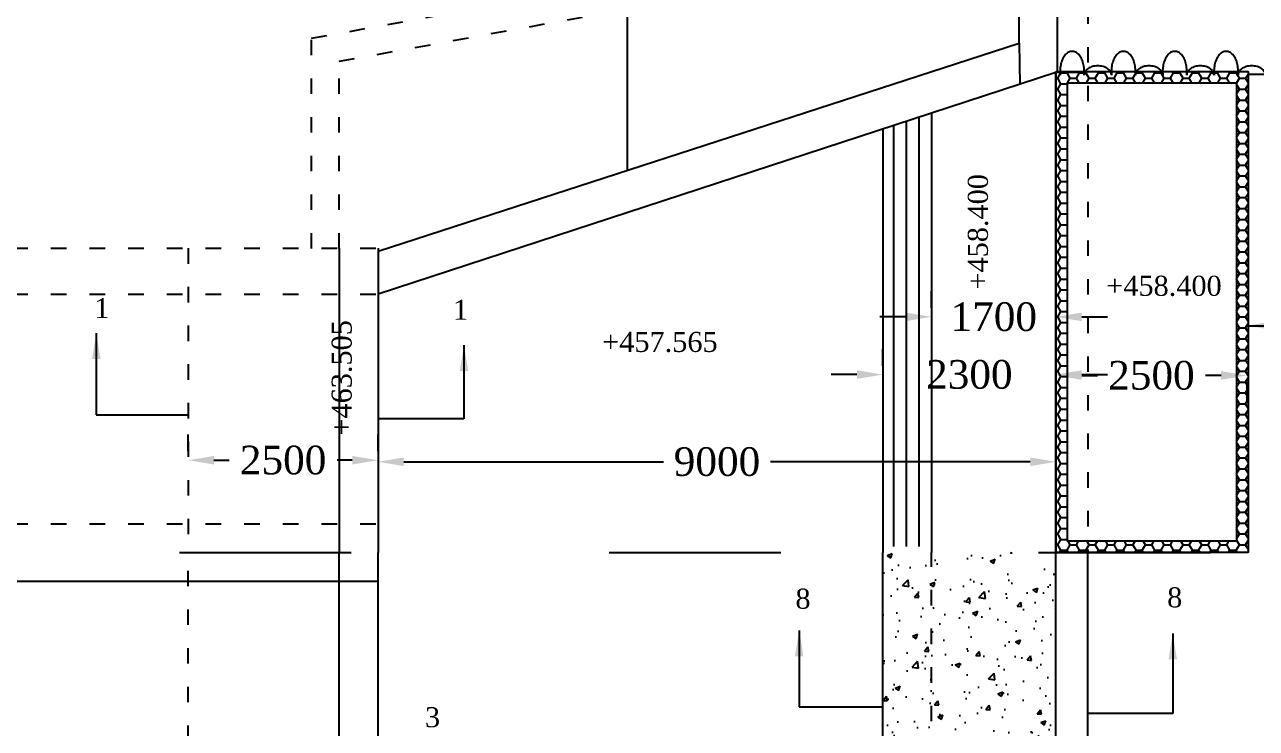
# Model space of a CAD drawing. Header units: inches. Extents: x 221.5 to 296.9, y 45.8 to 97.5.
# Drawn here: x 266.83 to 275.43, y 62.52 to 67.44 of the extents above; entities that cross this region are included whole.
import ezdxf

# ---------------------------------------------------------------- set-up
doc = ezdxf.new("R2010")
doc.units = ezdxf.units.IN
doc.header["$MEASUREMENT"] = 0
doc.linetypes.add('ACAD_ISO03W100', pattern=[30, 12, -18])
doc.layers.add('DIMENSION', color=7, linetype='Continuous')
doc.layers.add('DRAWING', color=7, linetype='Continuous')
doc.styles.get("Standard").update_dxf_attribs({"font": 'TIMES_1.TTF', "height": 0.14})
doc.dimstyles.get("Standard").update_dxf_attribs({"dimtxt": 0.2, "dimasz": 0.18, "dimexe": 0.18, "dimexo": 0.0625, "dimgap": 0.09, "dimtad": 0, "dimtih": 1, "dimtoh": 1, "dimdec": 4, "dimzin": 0, "dimdsep": 46, "dimtxsty": 'Standard', "dimcen": 0.09, "dimadec": 0, "dimazin": 0, "dimtfac": 1, "dimtdec": 4, "dimtofl": 0, "dimtmove": 0, "dimatfit": 3, "dimfxl": 0, "dimtolj": 1, "dimtzin": 0, "dimarcsym": 0})
picture_1 = doc.add_image_def('image1.jpg', size_in_pixel=(7220, 4937))

# ---------------------------------------------------------------- blocks, each defined once
blk = doc.blocks.new('*D74')
at = {"layer": 'Defpoints', "color": 0, "transparency": 16777216}
for p in [(267.9698, 64.3951), (269.2955, 64.3951), (269.2955, 64.3951)]:
    blk.add_point(p, dxfattribs=at)
at = {"layer": 'DIMENSION', "color": 0, "lineweight": -2, "transparency": 16777216}
for p, q in [((267.9698, 64.4576), (267.9698, 64.5751)), ((269.2955, 64.4576), (269.2955, 64.5751)), ((268.1498, 64.3951), (268.2558, 64.3951)), ((269.1155, 64.3951), (269.0095, 64.3951))]:
    blk.add_line(p, q, dxfattribs=at)
at = {"layer": 'DIMENSION', "color": 0, "transparency": 16777216}
for points in [[(268.1498, 64.4251), (268.1498, 64.3651), (267.9698, 64.3951)], [(269.1155, 64.4251), (269.1155, 64.3651), (269.2955, 64.3951)]]:
    blk.add_solid(points, dxfattribs=at)
at = {"layer": 'DIMENSION', "color": 0, "transparency": 16777216, "insert": (268.6327, 64.3951), "char_height": 0.2, "attachment_point": 5}
blk.add_mtext('\\A1;2500', dxfattribs=at)
blk = doc.blocks.new('*D75')
at = {"layer": 'Defpoints', "color": 0, "transparency": 16777216}
for p in [(269.2955, 64.3951), (274.03, 64.3951), (274.03, 64.3841)]:
    blk.add_point(p, dxfattribs=at)
at = {"layer": 'DIMENSION', "color": 0, "lineweight": -2, "transparency": 16777216}
for p, q in [((269.4755, 64.3841), (271.2885, 64.3841)), ((273.85, 64.3841), (272.0369, 64.3841)), ((269.2955, 64.3326), (269.2955, 64.2041)), ((274.03, 64.3326), (274.03, 64.2041))]:
    blk.add_line(p, q, dxfattribs=at)
at = {"layer": 'DIMENSION', "color": 0, "transparency": 16777216}
for points in [[(269.4755, 64.4141), (269.4755, 64.3541), (269.2955, 64.3841)], [(273.85, 64.4141), (273.85, 64.3541), (274.03, 64.3841)]]:
    blk.add_solid(points, dxfattribs=at)
at = {"layer": 'DIMENSION', "color": 0, "transparency": 16777216, "insert": (271.6627, 64.3841), "char_height": 0.2, "attachment_point": 5}
blk.add_mtext('\\A1;9000', dxfattribs=at)
blk = doc.blocks.new('*D76')
at = {"layer": 'Defpoints', "color": 0, "transparency": 16777216}
for p in [(272.8198, 64.9924), (274.03, 64.9933), (274.03, 64.9924)]:
    blk.add_point(p, dxfattribs=at)
at = {"layer": 'DIMENSION', "color": 0, "lineweight": -2, "transparency": 16777216}
for p, q in [((272.8198, 65.0549), (272.8198, 65.1733)), ((274.03, 65.0549), (274.03, 65.1733)), ((272.6398, 64.9933), (272.4598, 64.9933)), ((274.21, 64.9933), (274.39, 64.9933))]:
    blk.add_line(p, q, dxfattribs=at)
at = {"layer": 'DIMENSION', "color": 0, "transparency": 16777216}
for points in [[(272.6398, 65.0233), (272.6398, 64.9633), (272.8198, 64.9933)], [(274.21, 65.0233), (274.21, 64.9633), (274.03, 64.9933)]]:
    blk.add_solid(points, dxfattribs=at)
at = {"layer": 'DIMENSION', "color": 0, "transparency": 16777216, "insert": (273.4249, 64.9933), "char_height": 0.2, "attachment_point": 5}
blk.add_mtext('\\A1;2300', dxfattribs=at)
blk = doc.blocks.new('*D77')
at = {"layer": 'Defpoints', "color": 0, "transparency": 16777216}
for p in [(273.1608, 65.3965), (274.03, 65.3965), (274.03, 65.3965)]:
    blk.add_point(p, dxfattribs=at)
at = {"layer": 'DIMENSION', "color": 0, "lineweight": -2, "transparency": 16777216}
for p, q in [((273.1608, 65.459), (273.1608, 65.5765)), ((274.03, 65.459), (274.03, 65.5765)), ((272.9808, 65.3965), (272.8008, 65.3965)), ((274.21, 65.3965), (274.39, 65.3965))]:
    blk.add_line(p, q, dxfattribs=at)
at = {"layer": 'DIMENSION', "color": 0, "transparency": 16777216}
for points in [[(272.9808, 65.4265), (272.9808, 65.3665), (273.1608, 65.3965)], [(274.21, 65.4265), (274.21, 65.3665), (274.03, 65.3965)]]:
    blk.add_solid(points, dxfattribs=at)
at = {"layer": 'DIMENSION', "color": 0, "transparency": 16777216, "insert": (273.5954, 65.3965), "char_height": 0.2, "attachment_point": 5}
blk.add_mtext('\\A1;1700', dxfattribs=at)
blk = doc.blocks.new('*D78')
at = {"layer": 'Defpoints', "color": 0, "transparency": 16777216}
for p in [(274.03, 64.9924), (275.3631, 65.0019), (275.3631, 64.987)]:
    blk.add_point(p, dxfattribs=at)
at = {"layer": 'DIMENSION', "color": 0, "lineweight": -2, "transparency": 16777216}
for p, q in [((274.21, 64.987), (274.3196, 64.987)), ((275.1831, 64.987), (275.0734, 64.987)), ((274.03, 64.9299), (274.03, 64.807)), ((275.3631, 64.9394), (275.3631, 64.807))]:
    blk.add_line(p, q, dxfattribs=at)
at = {"layer": 'DIMENSION', "color": 0, "transparency": 16777216}
for points in [[(274.21, 65.017), (274.21, 64.957), (274.03, 64.987)], [(275.1831, 65.017), (275.1831, 64.957), (275.3631, 64.987)]]:
    blk.add_solid(points, dxfattribs=at)
at = {"layer": 'DIMENSION', "color": 0, "transparency": 16777216, "insert": (274.6965, 64.987), "char_height": 0.2, "attachment_point": 5}
blk.add_mtext('\\A1;2500', dxfattribs=at)

msp = doc.modelspace()

# ---------------------------------------------------------------- hatches: boundary and pattern name
at = {"layer": 'DRAWING'}
h = msp.add_hatch(dxfattribs=at)
h.set_pattern_fill('AR-CONC', color=256, scale=0.05, style=0)
h.set_pattern_definition([(50, (0, 0), (0.3586301, -0.03137607), [0.0375, -0.4125]), (355, (0, 0), (-0.06937567, 0.37609607), [0.03, -0.33]), (100.4514, (0.0299, -0.0026), (0.2892547, 0.34471977), [0.0318701, -0.35057106]), (46.1842, (0, 0.1), (0.5336205, -0.0827595), [0.05625, -0.61875]), (96.6356, (0.04447, 0.0931), (0.4673314, 0.4870589), [0.0478051, -0.5258565]), (351.1842, (0, 0.1), (0.467331, 0.4870593), [0.045, -0.495]), (21, (0.05, 0.075), (0.29845353, -0.20130945), [0.0375, -0.4125]), (326, (0.05, 0.075), (0.12165767, 0.362575), [0.03, -0.33]), (71.4514, (0.07487, 0.05822), (0.4201113, 0.16126525), [0.0318701, -0.35057106]), (37.5, (0, 0), (0.00607993, 0.166446927), [0, -0.326, 0, -0.335, 0, -0.33125]), (7.5, (0, 0), (0.13153477, 0.19720586), [0, -0.191, 0, -0.3185, 0, -0.12625]), (327.5, (-0.1115, 0), (0.26691122, -0.011277436), [0, -0.125, 0, -0.39, 0, -0.5175]), (317.5, (-0.1615, 0), (0.29159308, 0.0500525), [0, -0.1625, 0, -0.259, 0, -0.3675])])
h.paths.add_polyline_path([(269.29548, 61.64521), (269.29548, 61.62455), (269.02413, 61.62455), (269.02413, 60.31837), (272.96461, 59.60186), (272.96461, 57.51953), (273.7738, 57.51953), (273.7738, 60.19235)])
h.paths.add_polyline_path([(269.29548, 61.94577), (269.29548, 61.64521), (273.7738, 60.19235), (273.77767, 60.4794)])
h.paths.add_polyline_path([(274.03926, 60.39686), (274.02997, 60.39686), (273.77767, 60.4794), (273.7738, 60.19235), (273.7738, 57.51953), (274.03926, 57.51953)])
h.paths.add_polyline_path([(273.16076, 63.7501), (272.81978, 63.7501), (272.81978, 60.79278), (273.16076, 60.68123)])
h.paths.add_polyline_path([(274.02997, 63.7501), (273.16076, 63.7501), (273.16076, 60.68123), (274.02997, 60.39686)])

# ---------------------------------------------------------------- linework, layer by layer
for p, q in [((274.02997, 63.7501), (274.02997, 67.11066)), ((274.02997, 67.11066), (275.3717, 67.11066)), ((274.04195, 67.06284), (274.06382, 67.10073)), ((274.06382, 67.10073), (274.05809, 67.11066)), ((274.06382, 67.10073), (274.10757, 67.10073)), ((274.10757, 67.10073), (274.11331, 67.11066)), ((274.12945, 67.06284), (274.10757, 67.10073)), ((274.1732, 67.06284), (274.19507, 67.10073)), ((274.19507, 67.10073), (274.18934, 67.11066)), ((274.19507, 67.10073), (274.23882, 67.10073)), ((274.23882, 67.10073), (274.24456, 67.11066)), ((274.2607, 67.06284), (274.23882, 67.10073)), ((274.30445, 67.06284), (274.32632, 67.10073)), ((274.32632, 67.10073), (274.32059, 67.11066)), ((274.32632, 67.10073), (274.37007, 67.10073)), ((274.37007, 67.10073), (274.37581, 67.11066)), ((274.39195, 67.06284), (274.37007, 67.10073)), ((274.4357, 67.06284), (274.45757, 67.10073)), ((274.45757, 67.10073), (274.45184, 67.11066)), ((274.45757, 67.10073), (274.50132, 67.10073)), ((274.50132, 67.10073), (274.50706, 67.11066)), ((274.5232, 67.06284), (274.50132, 67.10073)), ((274.56695, 67.06284), (274.58882, 67.10073)), ((274.58882, 67.10073), (274.58309, 67.11066)), ((274.58882, 67.10073), (274.63257, 67.10073)), ((274.63257, 67.10073), (274.63831, 67.11066)), ((274.65445, 67.06284), (274.63257, 67.10073)), ((274.6982, 67.06284), (274.72007, 67.10073)), ((274.72007, 67.10073), (274.71434, 67.11066)), ((274.72007, 67.10073), (274.76382, 67.10073)), ((274.76382, 67.10073), (274.76956, 67.11066)), ((274.7857, 67.06284), (274.76382, 67.10073)), ((274.82945, 67.06284), (274.85132, 67.10073)), ((274.85132, 67.10073), (274.84559, 67.11066)), ((274.85132, 67.10073), (274.89507, 67.10073)), ((274.89507, 67.10073), (274.90081, 67.11066)), ((274.91695, 67.06284), (274.89507, 67.10073)), ((274.9607, 67.06284), (274.98257, 67.10073)), ((274.98257, 67.10073), (274.97684, 67.11066)), ((274.98257, 67.10073), (275.02632, 67.10073)), ((275.02632, 67.10073), (275.03206, 67.11066)), ((275.0482, 67.06284), (275.02632, 67.10073)), ((275.09195, 67.06284), (275.11382, 67.10073)), ((275.11382, 67.10073), (275.10809, 67.11066)), ((275.11382, 67.10073), (275.15757, 67.10073)), ((275.15757, 67.10073), (275.16331, 67.11066)), ((275.17945, 67.06284), (275.15757, 67.10073)), ((275.2232, 67.06284), (275.24507, 67.10073)), ((275.24507, 67.10073), (275.23934, 67.11066)), ((275.24507, 67.10073), (275.28882, 67.10073)), ((275.28882, 67.10073), (275.29456, 67.11066)), ((275.3107, 67.06284), (275.28882, 67.10073)), ((275.35445, 67.06284), (275.3717, 67.09273)), ((275.3717, 67.10873), (275.37059, 67.11066)), ((275.3717, 67.11066), (275.3717, 63.7501)), ((274.02997, 67.06284), (274.04195, 67.06284)), ((274.06382, 67.02495), (274.04195, 67.06284)), ((274.04195, 66.98707), (274.06382, 67.02495)), ((274.06382, 67.02495), (274.10757, 67.02495)), ((274.10757, 67.02495), (274.1102, 67.0295)), ((274.1102, 67.02041), (274.10757, 67.02495)), ((274.11074, 67.03044), (274.12945, 67.06284)), ((274.12945, 67.06284), (274.1732, 67.06284)), ((274.19191, 67.03044), (274.1732, 67.06284)), ((274.24199, 67.03044), (274.2607, 67.06284)), ((274.2607, 67.06284), (274.30445, 67.06284)), ((274.32316, 67.03044), (274.30445, 67.06284)), ((274.37324, 67.03044), (274.39195, 67.06284)), ((274.39195, 67.06284), (274.4357, 67.06284)), ((274.45441, 67.03044), (274.4357, 67.06284)), ((274.50449, 67.03044), (274.5232, 67.06284)), ((274.5232, 67.06284), (274.56695, 67.06284)), ((274.58566, 67.03044), (274.56695, 67.06284)), ((274.63574, 67.03044), (274.65445, 67.06284)), ((274.65445, 67.06284), (274.6982, 67.06284)), ((274.71691, 67.03044), (274.6982, 67.06284)), ((274.76699, 67.03044), (274.7857, 67.06284)), ((274.7857, 67.06284), (274.82945, 67.06284)), ((274.84816, 67.03044), (274.82945, 67.06284)), ((274.89824, 67.03044), (274.91695, 67.06284)), ((274.91695, 67.06284), (274.9607, 67.06284)), ((274.97941, 67.03044), (274.9607, 67.06284)), ((275.02949, 67.03044), (275.0482, 67.06284)), ((275.0482, 67.06284), (275.09195, 67.06284)), ((275.11066, 67.03044), (275.09195, 67.06284)), ((275.16074, 67.03044), (275.17945, 67.06284)), ((275.17945, 67.06284), (275.2232, 67.06284)), ((275.24191, 67.03044), (275.2232, 67.06284)), ((275.29148, 67.02955), (275.3107, 67.06284)), ((275.3107, 66.98706), (275.29148, 67.02035)), ((275.3107, 67.06284), (275.35445, 67.06284)), ((275.3717, 67.03295), (275.35445, 67.06284)), ((275.35445, 66.98707), (275.3717, 67.01695)), ((274.02997, 66.98706), (274.04195, 66.98706)), ((274.06382, 66.94918), (274.04195, 66.98706)), ((274.04195, 66.91129), (274.06382, 66.94918)), ((274.06382, 66.94918), (274.10757, 66.94918)), ((274.10757, 66.94918), (274.1102, 66.95372)), ((274.1102, 66.94463), (274.10757, 66.94918)), ((275.29148, 66.95378), (275.3107, 66.98707)), ((275.3107, 66.91129), (275.29148, 66.94458)), ((275.3107, 66.98706), (275.35445, 66.98706)), ((275.3717, 66.95718), (275.35445, 66.98706)), ((275.35445, 66.91129), (275.3717, 66.94118)), ((274.02997, 66.91129), (274.04195, 66.91129)), ((274.02997, 66.83551), (274.04195, 66.83551)), ((274.06382, 66.8734), (274.04195, 66.91129)), ((274.04195, 66.83551), (274.06382, 66.8734)), ((274.06382, 66.79762), (274.04195, 66.83551)), ((274.06382, 66.8734), (274.10757, 66.8734)), ((274.10757, 66.8734), (274.1102, 66.87794)), ((274.1102, 66.86886), (274.10757, 66.8734)), ((275.29148, 66.878), (275.3107, 66.91129)), ((275.3107, 66.83551), (275.29148, 66.8688)), ((275.29148, 66.80222), (275.3107, 66.83551)), ((275.3107, 66.91129), (275.35445, 66.91129)), ((275.3107, 66.83551), (275.35445, 66.83551)), ((275.3717, 66.8814), (275.35445, 66.91129)), ((275.35445, 66.83551), (275.3717, 66.8654)), ((275.3717, 66.80562), (275.35445, 66.83551)), ((274.02997, 66.75973), (274.04195, 66.75973)), ((274.04195, 66.75973), (274.06382, 66.79762)), ((274.06382, 66.72184), (274.04195, 66.75973)), ((274.06382, 66.79762), (274.10757, 66.79762)), ((274.10757, 66.79762), (274.1102, 66.80216)), ((274.1102, 66.79308), (274.10757, 66.79762)), ((275.3107, 66.75973), (275.29148, 66.79302)), ((275.29148, 66.72645), (275.3107, 66.75973)), ((275.3107, 66.75973), (275.35445, 66.75973)), ((275.35445, 66.75973), (275.3717, 66.78962)), ((275.3717, 66.72984), (275.35445, 66.75973)), ((274.02997, 66.68396), (274.04195, 66.68396)), ((274.04195, 66.68396), (274.06382, 66.72185)), ((274.06382, 66.64607), (274.04195, 66.68396)), ((274.06382, 66.72184), (274.10757, 66.72184)), ((274.10757, 66.72185), (274.1102, 66.72639)), ((274.1102, 66.7173), (274.10757, 66.72184)), ((275.3107, 66.68396), (275.29148, 66.71724)), ((275.29148, 66.65067), (275.3107, 66.68396)), ((275.3107, 66.68396), (275.35445, 66.68396)), ((275.35445, 66.68396), (275.3717, 66.71384)), ((275.3717, 66.65407), (275.35445, 66.68396)), ((274.02997, 66.60818), (274.04195, 66.60818)), ((274.04195, 66.60818), (274.06382, 66.64607)), ((274.06382, 66.57029), (274.04195, 66.60818)), ((274.06382, 66.64607), (274.10757, 66.64607)), ((274.10757, 66.64607), (274.1102, 66.65061)), ((274.1102, 66.64152), (274.10757, 66.64607)), ((275.3107, 66.60818), (275.29148, 66.64147)), ((275.29148, 66.57489), (275.3107, 66.60818)), ((275.3107, 66.60818), (275.35445, 66.60818)), ((275.35445, 66.60818), (275.3717, 66.63807)), ((275.3717, 66.57829), (275.35445, 66.60818)), ((274.02997, 66.5324), (274.04195, 66.5324)), ((274.04195, 66.5324), (274.06382, 66.57029)), ((274.06382, 66.49451), (274.04195, 66.5324)), ((274.04195, 66.45662), (274.06382, 66.49451)), ((274.06382, 66.57029), (274.10757, 66.57029)), ((274.06382, 66.49451), (274.10757, 66.49451)), ((274.10757, 66.57029), (274.1102, 66.57483)), ((274.1102, 66.56575), (274.10757, 66.57029)), ((274.10757, 66.49451), (274.1102, 66.49906)), ((274.1102, 66.48997), (274.10757, 66.49451)), ((275.3107, 66.5324), (275.29148, 66.56569)), ((275.29148, 66.49911), (275.3107, 66.5324)), ((275.3107, 66.5324), (275.35445, 66.5324)), ((275.35445, 66.5324), (275.3717, 66.56229)), ((275.3717, 66.50251), (275.35445, 66.5324)), ((274.02997, 66.45662), (274.04195, 66.45662)), ((274.06382, 66.41874), (274.04195, 66.45662)), ((274.04195, 66.38085), (274.06382, 66.41874)), ((274.06382, 66.41874), (274.10757, 66.41874)), ((274.10757, 66.41874), (274.1102, 66.42328)), ((274.1102, 66.41419), (274.10757, 66.41874)), ((275.3107, 66.45662), (275.29148, 66.48991)), ((275.29148, 66.42334), (275.3107, 66.45662)), ((275.3107, 66.38085), (275.29148, 66.41413)), ((275.3107, 66.45662), (275.35445, 66.45662)), ((275.35445, 66.45662), (275.3717, 66.48651)), ((275.3717, 66.42674), (275.35445, 66.45662)), ((275.35445, 66.38085), (275.3717, 66.41073)), ((274.02997, 66.38085), (274.04195, 66.38085)), ((274.06382, 66.34296), (274.04195, 66.38085)), ((274.04195, 66.30507), (274.06382, 66.34296)), ((274.06382, 66.34296), (274.10757, 66.34296)), ((274.10757, 66.34296), (274.1102, 66.3475)), ((274.1102, 66.33842), (274.10757, 66.34296)), ((275.29148, 66.34756), (275.3107, 66.38085)), ((275.3107, 66.30507), (275.29148, 66.33836)), ((275.3107, 66.38085), (275.35445, 66.38085)), ((275.3717, 66.35096), (275.35445, 66.38085)), ((275.35445, 66.30507), (275.3717, 66.33496)), ((274.02997, 66.30507), (274.04195, 66.30507)), ((274.06382, 66.26718), (274.04195, 66.30507)), ((274.04195, 66.22929), (274.06382, 66.26718)), ((274.06382, 66.26718), (274.10757, 66.26718)), ((274.10757, 66.26718), (274.1102, 66.27172)), ((274.1102, 66.26264), (274.10757, 66.26718)), ((275.29148, 66.27178), (275.3107, 66.30507)), ((275.3107, 66.22929), (275.29148, 66.26258)), ((275.3107, 66.30507), (275.35445, 66.30507)), ((275.3717, 66.27518), (275.35445, 66.30507)), ((275.35445, 66.22929), (275.3717, 66.25918)), ((274.02997, 66.22929), (274.04195, 66.22929)), ((274.02997, 66.15352), (274.04195, 66.15352)), ((274.06382, 66.1914), (274.04195, 66.22929)), ((274.04195, 66.15352), (274.06382, 66.1914)), ((274.06382, 66.11563), (274.04195, 66.15352)), ((274.06382, 66.1914), (274.10757, 66.1914)), ((274.10757, 66.1914), (274.1102, 66.19595)), ((274.1102, 66.18686), (274.10757, 66.1914)), ((275.29148, 66.196), (275.3107, 66.22929)), ((275.3107, 66.15352), (275.29148, 66.1868)), ((275.29148, 66.12023), (275.3107, 66.15352)), ((275.3107, 66.22929), (275.35445, 66.22929)), ((275.3107, 66.15352), (275.35445, 66.15352)), ((275.3717, 66.1994), (275.35445, 66.22929)), ((275.35445, 66.15352), (275.3717, 66.1834)), ((275.3717, 66.12363), (275.35445, 66.15352)), ((274.02997, 66.07774), (274.04195, 66.07774)), ((274.04195, 66.07774), (274.06382, 66.11563)), ((274.06382, 66.03985), (274.04195, 66.07774)), ((274.06382, 66.11563), (274.10757, 66.11563)), ((274.10757, 66.11563), (274.1102, 66.12017)), ((274.1102, 66.11108), (274.10757, 66.11563)), ((275.3107, 66.07774), (275.29148, 66.11103)), ((275.29148, 66.04445), (275.3107, 66.07774)), ((275.3107, 66.07774), (275.35445, 66.07774)), ((275.35445, 66.07774), (275.3717, 66.10763)), ((275.3717, 66.04785), (275.35445, 66.07774)), ((274.02997, 66.00196), (274.04195, 66.00196)), ((274.04195, 66.00196), (274.06382, 66.03985)), ((274.06382, 65.96407), (274.04195, 66.00196)), ((274.06382, 66.03985), (274.10757, 66.03985)), ((274.10757, 66.03985), (274.1102, 66.04439)), ((274.1102, 66.03531), (274.10757, 66.03985)), ((275.3107, 66.00196), (275.29148, 66.03525)), ((275.29148, 65.96867), (275.3107, 66.00196)), ((275.3107, 66.00196), (275.35445, 66.00196)), ((275.35445, 66.00196), (275.3717, 66.03185)), ((275.3717, 65.97207), (275.35445, 66.00196)), ((274.02997, 65.92618), (274.04195, 65.92618)), ((274.04195, 65.92618), (274.06382, 65.96407)), ((274.06382, 65.88829), (274.04195, 65.92618)), ((274.04195, 65.85041), (274.06382, 65.8883)), ((274.06382, 65.96407), (274.10757, 65.96407)), ((274.06382, 65.88829), (274.10757, 65.88829)), ((274.10757, 65.96407), (274.1102, 65.96862)), ((274.1102, 65.95953), (274.10757, 65.96407)), ((274.10757, 65.8883), (274.1102, 65.89284)), ((274.1102, 65.88375), (274.10757, 65.88829)), ((275.3107, 65.92618), (275.29148, 65.95947)), ((275.29148, 65.8929), (275.3107, 65.92618)), ((275.3107, 65.92618), (275.35445, 65.92618)), ((275.35445, 65.92618), (275.3717, 65.95607)), ((275.3717, 65.8963), (275.35445, 65.92618)), ((274.02997, 65.85041), (274.04195, 65.85041)), ((274.06382, 65.81252), (274.04195, 65.85041)), ((274.04195, 65.77463), (274.06382, 65.81252)), ((274.06382, 65.81252), (274.10757, 65.81252)), ((274.10757, 65.81252), (274.1102, 65.81706)), ((274.1102, 65.80797), (274.10757, 65.81252)), ((275.3107, 65.85041), (275.29148, 65.88369)), ((275.29148, 65.81712), (275.3107, 65.85041)), ((275.3107, 65.77463), (275.29148, 65.80792)), ((275.3107, 65.85041), (275.35445, 65.85041)), ((275.35445, 65.85041), (275.3717, 65.88029)), ((275.3717, 65.82052), (275.35445, 65.85041)), ((275.35445, 65.77463), (275.3717, 65.80452)), ((274.02997, 65.77463), (274.04195, 65.77463)), ((274.06382, 65.73674), (274.04195, 65.77463)), ((274.04195, 65.69885), (274.06382, 65.73674)), ((274.06382, 65.73674), (274.10757, 65.73674)), ((274.10757, 65.73674), (274.1102, 65.74128)), ((274.1102, 65.7322), (274.10757, 65.73674)), ((275.29148, 65.74134), (275.3107, 65.77463)), ((275.3107, 65.69885), (275.29148, 65.73214)), ((275.3107, 65.77463), (275.35445, 65.77463)), ((275.3717, 65.74474), (275.35445, 65.77463)), ((275.35445, 65.69885), (275.3717, 65.72874)), ((274.02997, 65.69885), (274.04195, 65.69885)), ((274.06382, 65.66096), (274.04195, 65.69885)), ((274.04195, 65.62308), (274.06382, 65.66096)), ((274.06382, 65.66096), (274.10757, 65.66096)), ((274.10757, 65.66096), (274.1102, 65.66551)), ((274.1102, 65.65642), (274.10757, 65.66096)), ((275.29148, 65.66556), (275.3107, 65.69885)), ((275.3107, 65.62307), (275.29148, 65.65636)), ((275.3107, 65.69885), (275.35445, 65.69885)), ((275.3717, 65.66896), (275.35445, 65.69885)), ((275.35445, 65.62308), (275.3717, 65.65296)), ((274.02997, 65.62307), (274.04195, 65.62307)), ((274.02997, 65.5473), (274.04195, 65.5473)), ((274.06382, 65.58519), (274.04195, 65.62307)), ((274.04195, 65.5473), (274.06382, 65.58519)), ((274.06382, 65.50941), (274.04195, 65.5473)), ((274.06382, 65.58519), (274.10757, 65.58519)), ((274.10757, 65.58519), (274.1102, 65.58973)), ((274.1102, 65.58064), (274.10757, 65.58519)), ((275.29148, 65.58979), (275.3107, 65.62308)), ((275.3107, 65.5473), (275.29148, 65.58059)), ((275.29148, 65.51401), (275.3107, 65.5473)), ((275.3107, 65.62307), (275.35445, 65.62307)), ((275.3107, 65.5473), (275.35445, 65.5473)), ((275.3717, 65.59319), (275.35445, 65.62307)), ((275.35445, 65.5473), (275.3717, 65.57719)), ((275.3717, 65.51741), (275.35445, 65.5473)), ((274.02997, 65.47152), (274.04195, 65.47152)), ((274.04195, 65.47152), (274.06382, 65.50941)), ((274.06382, 65.43363), (274.04195, 65.47152)), ((274.06382, 65.50941), (274.10757, 65.50941)), ((274.10757, 65.50941), (274.1102, 65.51395)), ((274.1102, 65.50487), (274.10757, 65.50941)), ((275.3107, 65.47152), (275.29148, 65.50481)), ((275.29148, 65.43823), (275.3107, 65.47152)), ((275.3107, 65.47152), (275.35445, 65.47152)), ((275.35445, 65.47152), (275.3717, 65.50141)), ((275.3717, 65.44163), (275.35445, 65.47152)), ((274.02997, 65.39574), (274.04195, 65.39574)), ((274.04195, 65.39574), (274.06382, 65.43363)), ((274.06382, 65.35785), (274.04195, 65.39574)), ((274.06382, 65.43363), (274.10757, 65.43363)), ((274.10757, 65.43363), (274.1102, 65.43817)), ((274.1102, 65.42909), (274.10757, 65.43363)), ((275.3107, 65.39574), (275.29148, 65.42903)), ((275.29148, 65.36246), (275.3107, 65.39574)), ((275.3107, 65.39574), (275.35445, 65.39574)), ((275.35445, 65.39574), (275.3717, 65.42563)), ((275.3717, 65.36585), (275.35445, 65.39574)), ((274.02997, 65.31997), (274.04195, 65.31997)), ((274.04195, 65.31997), (274.06382, 65.35786)), ((274.06382, 65.28208), (274.04195, 65.31997)), ((274.06382, 65.35785), (274.10757, 65.35785)), ((274.10757, 65.35786), (274.1102, 65.3624)), ((274.1102, 65.35331), (274.10757, 65.35785)), ((274.10757, 65.28208), (274.1102, 65.28662)), ((275.3107, 65.31997), (275.29148, 65.35325)), ((275.29148, 65.28668), (275.3107, 65.31997)), ((275.3107, 65.31997), (275.35445, 65.31997)), ((275.35445, 65.31997), (275.3717, 65.34985)), ((275.3717, 65.29008), (275.35445, 65.31997)), ((274.02997, 65.24419), (274.04195, 65.24419)), ((274.04195, 65.24419), (274.06382, 65.28208)), ((274.06382, 65.2063), (274.04195, 65.24419)), ((274.04195, 65.16841), (274.06382, 65.2063)), ((274.06382, 65.28208), (274.10757, 65.28208)), ((274.06382, 65.2063), (274.10757, 65.2063)), ((274.1102, 65.27753), (274.10757, 65.28208)), ((274.10757, 65.2063), (274.1102, 65.21084)), ((274.1102, 65.20176), (274.10757, 65.2063)), ((275.3107, 65.24419), (275.29148, 65.27748)), ((275.29148, 65.2109), (275.3107, 65.24419)), ((275.3107, 65.16841), (275.29148, 65.2017)), ((275.3107, 65.24419), (275.35445, 65.24419)), ((275.35445, 65.24419), (275.3717, 65.27408)), ((275.3717, 65.2143), (275.35445, 65.24419)), ((274.02997, 65.16841), (274.04195, 65.16841)), ((274.06382, 65.13052), (274.04195, 65.16841)), ((274.04195, 65.09263), (274.06382, 65.13052)), ((274.06382, 65.13052), (274.10757, 65.13052)), ((274.10757, 65.13052), (274.1102, 65.13507)), ((274.1102, 65.12598), (274.10757, 65.13052)), ((275.29148, 65.13512), (275.3107, 65.16841)), ((275.3107, 65.09263), (275.29148, 65.12592)), ((275.3107, 65.16841), (275.35445, 65.16841)), ((275.35445, 65.16841), (275.3717, 65.1983)), ((275.3717, 65.13852), (275.35445, 65.16841)), ((275.35445, 65.09263), (275.3717, 65.12252)), ((274.02997, 65.09263), (274.04195, 65.09263)), ((274.06382, 65.05475), (274.04195, 65.09263)), ((274.04195, 65.01686), (274.06382, 65.05475)), ((274.06382, 65.05475), (274.10757, 65.05475)), ((274.10757, 65.05475), (274.1102, 65.05929)), ((274.1102, 65.0502), (274.10757, 65.05475)), ((275.29148, 65.05935), (275.3107, 65.09263)), ((275.3107, 65.01686), (275.29148, 65.05014)), ((275.3107, 65.09263), (275.35445, 65.09263)), ((275.3717, 65.06275), (275.35445, 65.09263)), ((275.35445, 65.01686), (275.3717, 65.04674)), ((274.02997, 65.01686), (274.04195, 65.01686)), ((274.06382, 64.97897), (274.04195, 65.01686)), ((274.04195, 64.94108), (274.06382, 64.97897)), ((274.06382, 64.97897), (274.10757, 64.97897)), ((274.10757, 64.97897), (274.1102, 64.98351)), ((274.1102, 64.97443), (274.10757, 64.97897)), ((275.29148, 64.98357), (275.3107, 65.01686)), ((275.3107, 64.94108), (275.29148, 64.97437)), ((275.3107, 65.01686), (275.35445, 65.01686)), ((275.3717, 64.98697), (275.35445, 65.01686)), ((275.35445, 64.94108), (275.3717, 64.97097)), ((274.02997, 64.94108), (274.04195, 64.94108)), ((274.02997, 64.8653), (274.04195, 64.8653)), ((274.06382, 64.90319), (274.04195, 64.94108)), ((274.04195, 64.8653), (274.06382, 64.90319)), ((274.06382, 64.82741), (274.04195, 64.8653)), ((274.06382, 64.90319), (274.10757, 64.90319)), ((274.10757, 64.90319), (274.1102, 64.90773)), ((274.1102, 64.89865), (274.10757, 64.90319)), ((275.29148, 64.90779), (275.3107, 64.94108)), ((275.3107, 64.8653), (275.29148, 64.89859)), ((275.29148, 64.83201), (275.3107, 64.8653)), ((275.3107, 64.94108), (275.35445, 64.94108)), ((275.3107, 64.8653), (275.35445, 64.8653)), ((275.3717, 64.91119), (275.35445, 64.94108)), ((275.35445, 64.8653), (275.3717, 64.89519)), ((275.3717, 64.83541), (275.35445, 64.8653)), ((274.02997, 64.78953), (274.04195, 64.78953)), ((274.04195, 64.78953), (274.06382, 64.82741)), ((274.06382, 64.75164), (274.04195, 64.78953)), ((274.06382, 64.82741), (274.10757, 64.82741)), ((274.10757, 64.82741), (274.1102, 64.83196)), ((274.1102, 64.82287), (274.10757, 64.82741)), ((275.3107, 64.78953), (275.29148, 64.82281)), ((275.29148, 64.75624), (275.3107, 64.78953)), ((275.3107, 64.78953), (275.35445, 64.78953)), ((275.35445, 64.78953), (275.3717, 64.81941)), ((275.3717, 64.75964), (275.35445, 64.78953)), ((274.02997, 64.71375), (274.04195, 64.71375)), ((274.04195, 64.71375), (274.06382, 64.75164)), ((274.06382, 64.67586), (274.04195, 64.71375)), ((274.06382, 64.75164), (274.10757, 64.75164)), ((274.10757, 64.75164), (274.1102, 64.75618)), ((274.1102, 64.74709), (274.10757, 64.75164)), ((275.3107, 64.71375), (275.29148, 64.74704)), ((275.29148, 64.68046), (275.3107, 64.71375)), ((275.3107, 64.71375), (275.35445, 64.71375)), ((275.35445, 64.71375), (275.3717, 64.74364)), ((275.3717, 64.68386), (275.35445, 64.71375)), ((274.02997, 64.63797), (274.04195, 64.63797)), ((274.04195, 64.63797), (274.06382, 64.67586)), ((274.06382, 64.60008), (274.04195, 64.63797)), ((274.04195, 64.56219), (274.06382, 64.60008)), ((274.06382, 64.67586), (274.10757, 64.67586)), ((274.06382, 64.60008), (274.10757, 64.60008)), ((274.10757, 64.67586), (274.1102, 64.6804)), ((274.1102, 64.67132), (274.10757, 64.67586)), ((274.10757, 64.60008), (274.1102, 64.60463)), ((274.1102, 64.59554), (274.10757, 64.60008)), ((275.3107, 64.63797), (275.29148, 64.67126)), ((275.29148, 64.60468), (275.3107, 64.63797)), ((275.3107, 64.63797), (275.35445, 64.63797)), ((275.35445, 64.63797), (275.3717, 64.66786)), ((275.3717, 64.60808), (275.35445, 64.63797)), ((274.02997, 64.56219), (274.04195, 64.56219)), ((274.06382, 64.5243), (274.04195, 64.56219)), ((274.04195, 64.48642), (274.06382, 64.52431)), ((274.06382, 64.5243), (274.10757, 64.5243)), ((274.10757, 64.52431), (274.1102, 64.52885)), ((274.1102, 64.51976), (274.10757, 64.5243)), ((275.3107, 64.56219), (275.29148, 64.59548)), ((275.29148, 64.52891), (275.3107, 64.56219)), ((275.3107, 64.48642), (275.29148, 64.5197)), ((275.3107, 64.56219), (275.35445, 64.56219)), ((275.35445, 64.56219), (275.3717, 64.59208)), ((275.3717, 64.53231), (275.35445, 64.56219)), ((275.35445, 64.48642), (275.3717, 64.5163)), ((274.02997, 64.48642), (274.04195, 64.48642)), ((274.06382, 64.44853), (274.04195, 64.48642)), ((274.04195, 64.41064), (274.06382, 64.44853)), ((274.06382, 64.44853), (274.10757, 64.44853)), ((274.10757, 64.44853), (274.1102, 64.45307)), ((274.1102, 64.44398), (274.10757, 64.44853)), ((275.29148, 64.45313), (275.3107, 64.48642)), ((275.3107, 64.41064), (275.29148, 64.44393)), ((275.3107, 64.48642), (275.35445, 64.48642)), ((275.3717, 64.45653), (275.35445, 64.48642)), ((275.35445, 64.41064), (275.3717, 64.44053)), ((274.02997, 64.41064), (274.04195, 64.41064)), ((274.06382, 64.37275), (274.04195, 64.41064)), ((274.04195, 64.33486), (274.06382, 64.37275)), ((274.06382, 64.37275), (274.10757, 64.37275)), ((274.10757, 64.37275), (274.1102, 64.37729)), ((274.1102, 64.36821), (274.10757, 64.37275)), ((275.29148, 64.37735), (275.3107, 64.41064)), ((275.3107, 64.33486), (275.29148, 64.36815)), ((275.3107, 64.41064), (275.35445, 64.41064)), ((275.3717, 64.38075), (275.35445, 64.41064)), ((275.35445, 64.33486), (275.3717, 64.36475)), ((274.02997, 64.33486), (274.04195, 64.33486)), ((274.02997, 64.25908), (274.04195, 64.25908)), ((274.06382, 64.29697), (274.04195, 64.33486)), ((274.04195, 64.25909), (274.06382, 64.29697)), ((274.06382, 64.2212), (274.04195, 64.25908)), ((274.06382, 64.29697), (274.10757, 64.29697)), ((274.10757, 64.29697), (274.1102, 64.30152)), ((274.1102, 64.29243), (274.10757, 64.29697)), ((275.29148, 64.30157), (275.3107, 64.33486)), ((275.3107, 64.25908), (275.29148, 64.29237)), ((275.29148, 64.2258), (275.3107, 64.25909)), ((275.3107, 64.33486), (275.35445, 64.33486)), ((275.3107, 64.25908), (275.35445, 64.25908)), ((275.3717, 64.30497), (275.35445, 64.33486)), ((275.35445, 64.25909), (275.3717, 64.28897)), ((275.3717, 64.2292), (275.35445, 64.25908)), ((274.02997, 64.18331), (274.04195, 64.18331)), ((274.04195, 64.18331), (274.06382, 64.2212)), ((274.06382, 64.14542), (274.04195, 64.18331)), ((274.06382, 64.2212), (274.10757, 64.2212)), ((274.10757, 64.2212), (274.1102, 64.22574)), ((274.1102, 64.21665), (274.10757, 64.2212)), ((275.3107, 64.18331), (275.29148, 64.2166)), ((275.29148, 64.15002), (275.3107, 64.18331)), ((275.3107, 64.18331), (275.35445, 64.18331)), ((275.35445, 64.18331), (275.3717, 64.2132)), ((275.3717, 64.15342), (275.35445, 64.18331)), ((274.02997, 64.10753), (274.04195, 64.10753)), ((274.04195, 64.10753), (274.06382, 64.14542)), ((274.06382, 64.06964), (274.04195, 64.10753)), ((274.06382, 64.14542), (274.10757, 64.14542)), ((274.10757, 64.14542), (274.1102, 64.14996)), ((274.1102, 64.14088), (274.10757, 64.14542)), ((275.3107, 64.10753), (275.29148, 64.14082)), ((275.29148, 64.07424), (275.3107, 64.10753)), ((275.3107, 64.10753), (275.35445, 64.10753)), ((275.35445, 64.10753), (275.3717, 64.13742)), ((275.3717, 64.07764), (275.35445, 64.10753)), ((274.02997, 64.03175), (274.04195, 64.03175)), ((274.04195, 64.03175), (274.06382, 64.06964)), ((274.06382, 63.99386), (274.04195, 64.03175)), ((274.06382, 64.06964), (274.10757, 64.06964)), ((274.10757, 64.06964), (274.1102, 64.07418)), ((274.1102, 64.0651), (274.10757, 64.06964)), ((274.10757, 63.99387), (274.1102, 63.99841)), ((275.3107, 64.03175), (275.29148, 64.06504)), ((275.29148, 63.99847), (275.3107, 64.03175)), ((275.3107, 64.03175), (275.35445, 64.03175)), ((275.35445, 64.03175), (275.3717, 64.06164)), ((275.3717, 64.00186), (275.35445, 64.03175)), ((274.02997, 63.95598), (274.04195, 63.95598)), ((274.04195, 63.95598), (274.06382, 63.99387)), ((274.06382, 63.91809), (274.04195, 63.95598)), ((274.04195, 63.8802), (274.06382, 63.91809)), ((274.06382, 63.99386), (274.10757, 63.99386)), ((274.06382, 63.91809), (274.10757, 63.91809)), ((274.1102, 63.98932), (274.10757, 63.99386)), ((274.10757, 63.91809), (274.1102, 63.92263)), ((274.1102, 63.91354), (274.10757, 63.91809)), ((275.3107, 63.95598), (275.29148, 63.98926)), ((275.29148, 63.92269), (275.3107, 63.95598)), ((275.3107, 63.8802), (275.29148, 63.91349)), ((275.3107, 63.95598), (275.35445, 63.95598)), ((275.35445, 63.95598), (275.3717, 63.98586)), ((275.3717, 63.92609), (275.35445, 63.95598)), ((275.35445, 63.8802), (275.3717, 63.91009)), ((274.02997, 63.8802), (274.04195, 63.8802)), ((274.06382, 63.84231), (274.04195, 63.8802)), ((274.04195, 63.80442), (274.06382, 63.84231)), ((274.06382, 63.84231), (274.10757, 63.84231)), ((274.10757, 63.84231), (274.1102, 63.84685)), ((274.1102, 63.83777), (274.10757, 63.84231)), ((274.12945, 63.80442), (274.11449, 63.83033)), ((274.1732, 63.80442), (274.18815, 63.83033)), ((274.2607, 63.80442), (274.24574, 63.83033)), ((274.30445, 63.80442), (274.3194, 63.83033)), ((274.39195, 63.80442), (274.37699, 63.83033)), ((274.4357, 63.80442), (274.45065, 63.83033)), ((274.5232, 63.80442), (274.50824, 63.83033)), ((274.56695, 63.80442), (274.5819, 63.83033)), ((274.65445, 63.80442), (274.63949, 63.83033)), ((274.6982, 63.80442), (274.71315, 63.83033)), ((274.7857, 63.80442), (274.77074, 63.83033)), ((274.82945, 63.80442), (274.8444, 63.83033)), ((274.91695, 63.80442), (274.90199, 63.83033)), ((274.9607, 63.80442), (274.97565, 63.83033)), ((275.0482, 63.80442), (275.03324, 63.83033)), ((275.09195, 63.80442), (275.1069, 63.83033)), ((275.17945, 63.80442), (275.16449, 63.83033)), ((275.2232, 63.80442), (275.23815, 63.83033)), ((275.29148, 63.84691), (275.3107, 63.8802)), ((275.3107, 63.80442), (275.29148, 63.83771)), ((275.3107, 63.8802), (275.35445, 63.8802)), ((275.3717, 63.85031), (275.35445, 63.8802)), ((275.35445, 63.80442), (275.3717, 63.83431)), ((274.02997, 63.80442), (274.04195, 63.80442)), ((275.3717, 63.7501), (274.02997, 63.7501)), ((275.3717, 63.7501), (274.02997, 63.7501)), ((274.06382, 63.76653), (274.04195, 63.80442)), ((274.05434, 63.7501), (274.06382, 63.76653)), ((274.06382, 63.76653), (274.10757, 63.76653)), ((274.10757, 63.76653), (274.12945, 63.80442)), ((274.11706, 63.7501), (274.10757, 63.76653)), ((274.12945, 63.80442), (274.1732, 63.80442)), ((274.19507, 63.76653), (274.1732, 63.80442)), ((274.18559, 63.7501), (274.19507, 63.76653)), ((274.19507, 63.76653), (274.23882, 63.76653)), ((274.23882, 63.76653), (274.2607, 63.80442)), ((274.24831, 63.7501), (274.23882, 63.76653)), ((274.2607, 63.80442), (274.30445, 63.80442)), ((274.32632, 63.76653), (274.30445, 63.80442)), ((274.31684, 63.7501), (274.32632, 63.76653)), ((274.32632, 63.76653), (274.37007, 63.76653)), ((274.37007, 63.76653), (274.39195, 63.80442)), ((274.37956, 63.7501), (274.37007, 63.76653)), ((274.39195, 63.80442), (274.4357, 63.80442)), ((274.45757, 63.76653), (274.4357, 63.80442)), ((274.44809, 63.7501), (274.45757, 63.76653)), ((274.45757, 63.76653), (274.50132, 63.76653)), ((274.50132, 63.76653), (274.5232, 63.80442)), ((274.51081, 63.7501), (274.50132, 63.76653)), ((274.5232, 63.80442), (274.56695, 63.80442)), ((274.58882, 63.76653), (274.56695, 63.80442)), ((274.57934, 63.7501), (274.58882, 63.76653)), ((274.58882, 63.76653), (274.63257, 63.76653)), ((274.63257, 63.76653), (274.65445, 63.80442)), ((274.64206, 63.7501), (274.63257, 63.76653)), ((274.65445, 63.80442), (274.6982, 63.80442)), ((274.72007, 63.76653), (274.6982, 63.80442)), ((274.71059, 63.7501), (274.72007, 63.76653)), ((274.72007, 63.76653), (274.76382, 63.76653)), ((274.76382, 63.76653), (274.7857, 63.80442)), ((274.77331, 63.7501), (274.76382, 63.76653)), ((274.7857, 63.80442), (274.82945, 63.80442)), ((274.85132, 63.76653), (274.82945, 63.80442)), ((274.84184, 63.7501), (274.85132, 63.76653)), ((274.85132, 63.76653), (274.89507, 63.76653)), ((274.89507, 63.76653), (274.91695, 63.80442)), ((274.90456, 63.7501), (274.89507, 63.76653)), ((274.91695, 63.80442), (274.9607, 63.80442)), ((274.98257, 63.76653), (274.9607, 63.80442)), ((274.97309, 63.7501), (274.98257, 63.76653)), ((274.98257, 63.76653), (275.02632, 63.76653)), ((275.02632, 63.76653), (275.0482, 63.80442)), ((275.03581, 63.7501), (275.02632, 63.76653)), ((275.0482, 63.80442), (275.09195, 63.80442)), ((275.11382, 63.76653), (275.09195, 63.80442)), ((275.10434, 63.7501), (275.11382, 63.76653)), ((275.11382, 63.76653), (275.15757, 63.76653)), ((275.15757, 63.76653), (275.17945, 63.80442)), ((275.16706, 63.7501), (275.15757, 63.76653)), ((275.17945, 63.80442), (275.2232, 63.80442)), ((275.24507, 63.76653), (275.2232, 63.80442)), ((275.23559, 63.7501), (275.24507, 63.76653)), ((275.24507, 63.76653), (275.28882, 63.76653)), ((275.28882, 63.76653), (275.3107, 63.80442)), ((275.29831, 63.7501), (275.28882, 63.76653)), ((275.3107, 63.80442), (275.35445, 63.80442)), ((275.3717, 63.77453), (275.35445, 63.80442)), ((275.36684, 63.7501), (275.3717, 63.75853))]:
    msp.add_line(p, q, dxfattribs=at)
at = {"layer": 'DRAWING', "ltscale": 0.005}
msp.add_line((274.25197, 57.51953), (274.25197, 63.7501), dxfattribs=at)
at = {"layer": 'DRAWING', "linetype": 'ACAD_ISO03W100', "ltscale": 0.009}
for points in [[(268.83198, 65.87379), (268.83198, 67.34219), (272.77246, 68.05871), (272.77246, 70.1947)], [(269.02413, 65.87379), (269.02413, 67.18183), (272.96461, 67.89835), (272.96461, 69.98067)], [(272.96461, 69.98067), (274.25197, 69.98067), (274.25197, 63.7501)], [(238.93173, 65.87565), (269.29548, 65.87565)], [(267.96985, 65.87565), (267.96985, 63.7501)], [(238.93173, 65.55443), (269.29548, 65.55443)], [(238.93173, 63.94977), (269.29548, 63.94977)], [(267.96985, 61.62455), (267.96985, 63.7501)], [(273.16076, 60.68123), (273.16076, 63.7501)]]:
    msp.add_lwpolyline(points, dxfattribs=at)
at = {"layer": 'DRAWING'}
for points in [[(271.03714, 66.42002), (271.03714, 70.19273), (272.77246, 70.1947)], [(273.7738, 67.30785), (273.7738, 69.98598)], [(274.03926, 69.97583), (274.03926, 67.10334)], [(269.29548, 65.85499), (273.7738, 67.30785), (273.77767, 67.0208)], [(274.24872, 67.10334), (274.02997, 67.10334), (269.29548, 65.55443)], [(274.02997, 67.10334), (274.02997, 63.7501)], [(275.3717, 67.09273), (276.92342, 67.09273)], [(272.98328, 66.76091), (272.98328, 63.79199)], [(273.07259, 66.79013), (273.07259, 63.79199)], [(273.16076, 66.81897), (273.16076, 63.7501)], [(272.81978, 66.70742), (272.81978, 63.7501)], [(272.89554, 66.73221), (272.89554, 63.79199)], [(272.81978, 60.79278), (272.81978, 63.7501)], [(274.02997, 60.39686), (274.02997, 63.7501)]]:
    msp.add_lwpolyline(points, dxfattribs=at)
msp.add_lwpolyline([(275.29148, 63.83033), (274.1102, 63.83033), (274.1102, 67.03044), (275.29148, 67.03044)], close=True, dxfattribs=at)
at = {"layer": 'DRAWING', "ltscale": 0.009}
for points in [[(269.02413, 65.87565), (269.02413, 63.7501)], [(269.29548, 65.87565), (269.29548, 63.7501)], [(269.02413, 61.62455), (269.02413, 63.7501)], [(269.29548, 61.62455), (269.29548, 63.7501)]]:
    msp.add_lwpolyline(points, dxfattribs=at)
at = {"layer": 'DRAWING', "linetype": 'ACAD_ISO03W100', "ltscale": 0.1}
msp.add_lwpolyline([(228.90879, 64.11376), (228.90879, 63.7501), (280.53264, 63.7501), (280.53264, 64.10857)], dxfattribs=at)
at = {"layer": 'DRAWING', "ltscale": 0.005}
msp.add_lwpolyline([(238.93173, 63.55043), (269.29548, 63.55043)], dxfattribs=at)
at = {"layer": 'DRAWING', "linetype": 'ACAD_ISO03W100'}
for centre, major_axis, ratio, start_param, end_param in [((274.14264, 67.11066), (0, 0.14065), 0.6011556, 4.5353437, 8.0310269), ((274.50098, 67.11066), (0, 0.14065), 0.6011556, 4.5353437, 8.0310269), ((274.85932, 67.11066), (0, 0.14065), 0.6011556, 4.5353437, 8.0310269), ((275.21765, 67.11066), (0, 0.14065), 0.6011556, 4.5353437, 8.0310269), ((274.32151, 67.08589), (-0.09564, 0), 0.6680871, 3.1415927, 6.2831853), ((274.67985, 67.08589), (-0.09564, 0), 0.6680871, 3.1415927, 6.2831853), ((275.03818, 67.08589), (-0.09564, 0), 0.6680871, 3.1415927, 6.2831853), ((275.39652, 67.08589), (-0.09564, 0), 0.6680871, 3.1415927, 6.2831853)]:
    msp.add_ellipse(centre, major_axis=major_axis, ratio=ratio, start_param=start_param, end_param=end_param, dxfattribs=at)

# ---------------------------------------------------------------- texts
at = {"layer": 'DIMENSION'}
for s, p in [('+458.400', (273.55438, 65.58725)), ('+463.505', (269.11155, 64.567))]:
    msp.add_text(s, height=0.14, rotation=90, dxfattribs=at).set_placement(p)
for s, p in [('+458.400', (274.3806, 65.54348)), ('1', (267.31508, 65.3878)), ('1', (269.81919, 65.37631)), ('+457.565', (270.86074, 65.15149)), ('8', (272.2102, 63.35777)), ('8', (274.80627, 63.36696)), ('3', (269.62334, 62.53025))]:
    msp.add_text(s, height=0.14, dxfattribs=at).set_placement(p)

# ---------------------------------------------------------------- dimensions: what is measured, and where the dimension line sits
for base, p1, p2, text, picture, middle in [((274.02997, 65.39652), (273.16076, 65.39652), (274.02997, 65.39652), '1700', '*D77', (273.59536, 65.39652)), ((274.02997, 64.99329), (272.81978, 64.99235), (274.02997, 64.99235), '2300', '*D76', (273.42488, 64.99329)), ((275.36308, 64.98697), (274.02997, 64.99235), (275.36308, 65.00191), '2500', '*D78', (274.69652, 64.98697)), ((269.29548, 64.39513), (267.96985, 64.39513), (269.29548, 64.39513), '2500', '*D74', (268.63266, 64.39513)), ((274.02997, 64.38411), (269.29548, 64.39513), (274.02997, 64.39513), '9000', '*D75', (271.66273, 64.38411))]:
    dim = msp.add_linear_dim(base=base, p1=p1, p2=p2, text=text, dimstyle='Standard', dxfattribs=at)
    dim.commit()
    dim.dimension.update_dxf_attribs({"geometry": picture, "text_midpoint": middle})

# ---------------------------------------------------------------- pictures from other files: only their frames are drawn
at = {"linetype": 'ACAD_ISO03W100'}
image = msp.add_image(picture_1, insert=(221.49464, 46.13772), size_in_units=(75.15433, 51.39016), rotation=-0.2479613, dxfattribs=dict(at, fade=30))
image.dxf.flags = 7

# ---------------------------------------------------------------- leaders
at = {"layer": 'DIMENSION'}
for points in [[(267.32805, 65.28267), (267.32805, 64.71274), (267.96985, 64.71274)], [(269.89588, 65.19886), (269.89588, 64.68341), (269.29548, 64.68341)], [(272.23658, 63.20621), (272.23658, 62.67298), (272.81978, 62.67298)], [(274.84529, 63.18503), (274.84529, 62.62542), (274.25197, 62.62542)]]:
    msp.add_leader(points, dimstyle='Standard', override={"dimgap": 0.09, "dimtad": 0}, dxfattribs=at)
at = {"layer": 'DRAWING'}
msp.add_leader([(275.36308, 65.33491), (276.31356, 65.33491)], dimstyle='Standard', override={"dimgap": 0.09, "dimtad": 0}, dxfattribs=at)

doc.saveas('drawing.dxf')
